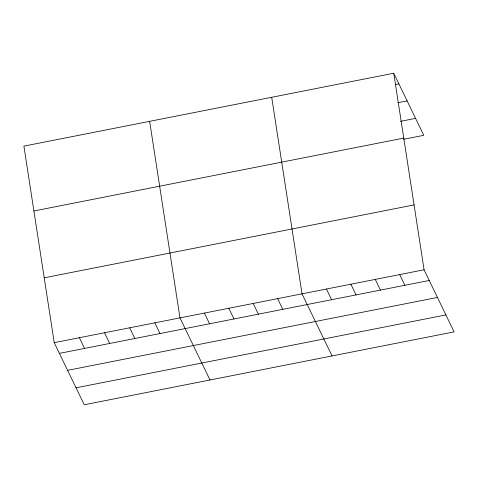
<?xml version="1.0" encoding="UTF-8"?>
<svg xmlns="http://www.w3.org/2000/svg" width="478" height="478" viewBox="0 0 478 478"><rect width="100%" height="100%" fill="white"/><g stroke="black" fill="none" stroke-linecap="round" stroke-linejoin="round"><path stroke-width="0.72" d="M393.752 73.23L23.9 146.119L54.223 342.672L84.248 404.77L454.1 331.881L424.082 269.783L393.752 73.23L423.777 135.328L403.671 139.289M395.336 84.636L398.927 83.931M397.792 102.728L407.125 100.894M400.498 121.334L415.573 118.365M33.908 210.983L403.761 138.094M44.221 277.814L414.073 204.919M54.223 342.672L424.082 269.783M59.397 353.373L429.256 280.484M67.601 370.336L437.454 297.447M76.044 387.813L445.902 314.918M399.668 274.593L404.842 285.294M375.26 279.403L380.434 290.104M350.852 284.213L356.02 294.92M326.438 289.029L331.613 299.73M332.049 355.937L302.03 293.839L271.701 97.285M277.616 298.648L282.791 309.35M253.209 303.458L258.383 314.16M228.795 308.268L233.969 318.969M204.387 313.078L209.561 323.785M209.997 379.986L179.979 317.894L149.65 121.334M154.824 322.847L159.999 333.548M129.675 327.806L134.85 338.508M104.527 332.76L109.701 343.461M79.378 337.719L84.552 348.42"/></g></svg>
